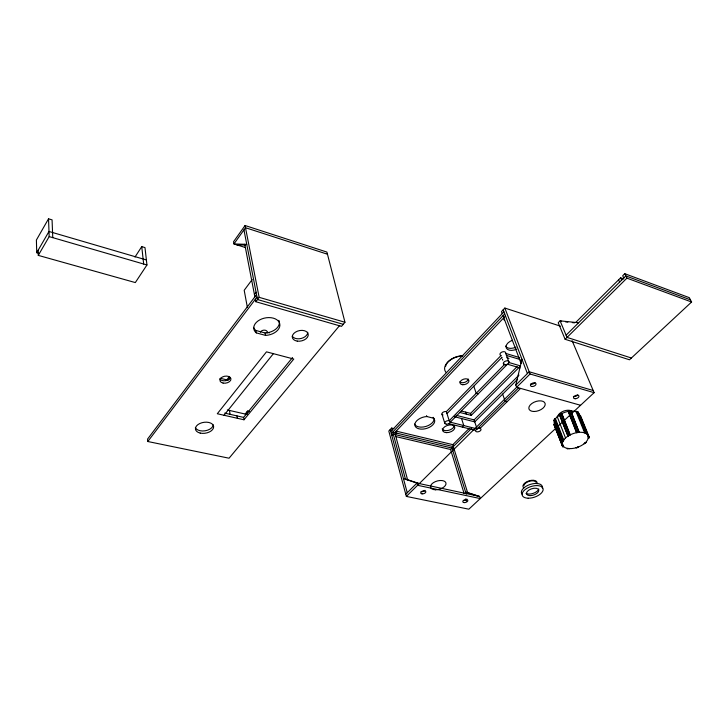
<?xml version="1.0" encoding="UTF-8"?>
<svg xmlns="http://www.w3.org/2000/svg" width="728" height="728" viewBox="0 0 728 728"><rect width="100%" height="100%" fill="white"/><g stroke="black" fill="none" stroke-linecap="round" stroke-linejoin="round"><path stroke-width="1.09" d="M579.725 416.425L579.697 415.579A13.359 7.28 -20 0 0 577.695 412.512L575.393 411.493A13.359 7.28 -20 0 0 558.84 415.397A13.359 7.28 -20 0 0 555.846 425.807M579.725 416.334L580.371 416.179L588.943 437.291L588.188 438.22L588.907 438.056L588.988 436.536L580.398 415.415L579.697 415.579L588.907 438.056M580.398 415.415L580.334 416.944L579.634 417.117M588.297 437.446L588.279 436.7L588.988 436.536M580.562 405.278L516.625 387.287L515.806 385.057L521.949 359.232M568.14 411.42L570.807 410.637L579.179 432.314L576.612 432.65L568.14 411.42L570.807 410.637M569.414 411.211L577.905 432.441M576.612 432.65L568.277 410.965M562.79 441.623L563.727 439.985L555.473 418.736L554.818 418.746L553.908 420.402L562.125 441.641L562.79 441.623L554.363 419.574L555.473 418.736M555.018 419.455L553.908 420.402M562.125 441.641L563.053 440.003L554.818 418.746M52.762 237.646L52.07 219.865L48.53 218.809L36.4 240.013L36.728 252.698L39.376 253.444M36.728 252.698L48.985 231.468L146.383 259.96M134.98 257.057L141.751 246.619L144.99 247.593L146.947 264.983L135.317 282.573L38.284 255.382L49.176 236.6L48.53 218.809M255.346 299.272L255.819 301.72L341.523 326.371L344.963 322.249L326.918 252.079L245.072 225.516L233.533 241.751L233.943 243.944L245.309 247.511M252.216 279.507L244.199 290.299L247.384 307.444M254.409 294.403L256.056 292.21M256.529 294.64L147.556 439.093L147.802 441.514L229.065 458.212L339.712 325.416M147.802 441.514L257.002 297.079M255.819 301.72L259.15 297.333L245.072 225.516M226.663 380.025L229.438 376.476M230.157 377.541L228.082 380.189L220.347 378.305M224.042 415.269L273.382 353.662M249.34 411.457L247.611 411.056L245.281 413.914A3.34 2.02 -10.4 0 0 245.463 414.651M243.998 419.783L293.784 359.041L266.484 351.842L217.299 413.741L243.998 419.783L243.598 417.408L292.556 357.53M567.549 448.421L567.185 448.858L569.751 448.63A13.559 7.198 -19.9 0 0 585.048 442.988L586.349 442.378L584.102 443.789L585.066 442.979A13.559 7.198 -19.9 0 0 586.277 433.679L577.695 412.512L578.25 412.112L586.841 433.278L586.277 433.679L584.047 432.705A13.559 7.198 -19.9 0 0 565.583 437.928A13.559 7.198 -19.9 0 0 566.803 448.257L569.751 448.63M393.812 428.601L391.619 428.073L388.807 431.049L406.351 496.414L468.841 509.19L594.112 392.674L572.117 340.686M560.442 326.153L504.85 308.053L501.474 311.62L502.247 313.65M390.754 431.586L503.931 311.866M391.3 433.606L504.704 313.904M391.846 435.635L393.257 434.152L453.926 448.53M503.785 317.726L505.487 315.943M395.313 434.643L396.733 433.151L396.178 431.122L452.825 444.662L469.278 428.301M443.024 414.996A2.866 1.656 -16.9 0 1 442.469 412.721A2.866 1.656 -16.9 0 1 446.364 411.611L501.046 355.501M446.992 413.622L501.783 357.521M450.022 421.284L450.304 422.176L507.443 364.209L520.038 367.904M461.27 410.983L470.57 413.395L517.098 366.639M459.714 412.421L471.225 415.388L519.492 366.985M462.289 427.063L463.791 425.561L461.516 418.5M455.974 415.251L474.092 419.883L519 375.102M517.617 379.224L474.747 421.876L454.281 416.662M575.712 322.459L620.629 277.805L623.805 278.97M578.614 322.759L560.078 320.839L558.203 322.722L565.128 339.294L629.474 359.787L691.6 302.011L689.307 297.661L624.76 273.692L622.695 275.748L623.769 277.969M471.671 428.328L453.317 446.546L467.576 492.538L479.57 496.423L480.252 498.571L417.59 485.294L416.971 483.083L403.421 478.578M396.087 436.636L450.568 449.495L453.444 446.646L452.825 444.662M405.76 494.212L416.971 483.083L479.57 496.423M515.806 385.057L529.201 371.771L593.193 390.499M566.102 335.171L625.843 275.912L690.453 299.836M406.351 496.414L530.057 374.001L594.112 392.674M565.128 339.294L626.926 278.142L691.6 302.011M448.812 423.687L475.566 430.385L518.645 387.833M520.511 388.488L479.952 428.474L479.652 427.591M578.25 412.112L576.64 411.311L576.094 411.711L584.657 432.896L585.221 432.496L586.841 433.278M576.995 412.103L577.45 411.711L586.031 432.887L585.521 433.251M559.268 414.578L561.861 413.559L570.233 434.816L568.013 436.072L559.268 414.578L561.861 413.559M567.94 436.118L559.614 414.86M567.594 435.835L570.233 434.816M569.059 435.444L560.706 414.186M553.844 424.442C554.336 423.587 556.001 425.753 554.7 425.671L553.844 424.442L562.871 446.856L563.545 446.555L561.497 441.259M554.873 424.788L554.272 425.061L562.444 446.255L563.545 446.555M562.016 445.654L562.689 445.354L554.527 424.187M577.259 447.401L578.523 446.937L575.975 447.793L577.359 447.738M576.749 432.204L579.324 431.868M563.053 440.003L563.727 439.985M562.589 440.822L563.199 440.804M246.756 244.344L233.943 243.944L245.5 227.709L327.464 254.227M236.727 244.817L245.4 245.099M565.601 321.903L567.84 322.131M572.308 322.604L574.547 322.832M467.576 492.538L465.601 492.119L477.586 495.995M224.697 413.104L243.598 417.408M227.354 409.955L247.12 414.487L246.719 412.148A3.34 2.02 -10.4 0 1 249.376 411.548M396.014 432.905L392.711 432.123L405.478 479.261L407.58 479.716L394.767 432.614L503.439 318.136L504.213 320.174M396.733 433.151L453.444 446.646M450.304 422.176L477.067 428.901A2.839 1.593 -17.6 0 1 480.935 429.174A2.839 1.593 -17.6 0 1 478.323 431.759A2.839 1.593 -17.6 0 1 475.566 430.385M426.79 416.525L433.415 418.191A10.219 5.888 -16.2 0 1 427.527 428.119A10.219 5.888 -16.2 0 1 414.842 424.934A10.219 5.888 -16.2 0 1 426.79 416.525L426.526 415.643M585.012 443.024L585.494 443.152M256.301 332.878L265.556 335.399A13.213 8.7 -11.1 0 0 279.752 323.796A13.213 8.7 -11.1 0 0 261.825 318.919A13.213 8.7 -11.1 0 0 256.301 332.878L255.846 330.457A13.186 8.709 -11.1 0 1 253.608 327.391M478.223 393.848L476.194 393.293L473.791 386.186M507.116 401.692L505.15 401.155L502.639 394.121M267.285 332.296L269.451 332.896M255.846 330.457L265.083 332.978A13.186 8.709 -11.1 0 0 278.906 320.338M343.234 324.315L257.485 299.526L243.944 229.893M259.15 297.333L344.963 322.249M49.176 236.6L146.947 264.983M520.629 365.957L509.081 362.544L505.696 353.408A3.021 1.811 -19.5 0 0 501.974 352.034A3.021 1.811 -19.5 0 0 500.882 355.446M506.906 357.712L508.999 358.34M506.442 355.428L520.047 359.486M505.696 353.408L519.719 357.612M631.394 358.003L567.039 337.401L560.078 320.839L561.525 321.312M405.523 479.033L419.101 483.538M563.081 446.018L562.689 445.354M624.76 273.692L626.926 278.142M620.629 277.805L621.694 280.025M618.572 279.852L619.637 282.073M576.64 411.311L585.221 432.496M570.67 411.093L579.179 432.314M561.515 413.267L569.888 434.534M557.239 416.716L565.529 437.974M557.812 431.722L560.678 439.139M554.7 425.671L562.871 446.856M504.85 308.053L530.057 374.001M503.157 309.837L527.4 373.555M520.429 360.496L521.585 363.536M503.021 315.688L521.002 363.199M501.647 357.139L501.947 357.958M502.429 359.295L502.757 360.178M504.058 363.745L504.386 364.637L449.212 420.729L446.364 411.611M474.092 419.883L477.067 428.901M470.57 413.395L471.225 415.388M465.665 412.13L466.32 414.123M441.978 414.196L444.79 423.314M452.006 448.075L466.266 494.248M450.568 449.495L464.118 493.548M465.747 498.853L466.402 500.982M433.142 417.308L433.415 418.191M391.619 428.073L392.164 430.093M390.208 429.566L407.243 492.738M265.083 332.978L265.556 335.399M244.744 244.28L254.882 296.833M247.611 411.056L247.884 412.621M237 415.906L237.392 418.291M229.466 410.437L230.094 414.378M141.751 246.619L143.662 264.027M38.147 250.232L38.284 255.382M260.342 332.223A3.595 2.357 -11 0 1 264.892 330.175A3.595 2.357 -11 0 1 267.067 333.024M213.277 424.888A9.173 5.496 -8.9 0 1 204.959 430.83A9.173 5.496 -8.9 0 1 195.359 427.582M230.439 377.459A5.569 3.504 -9.5 0 1 225.252 380.735A5.569 3.504 -9.5 0 1 219.765 378.778M307.716 332.232A8.09 5.269 -12.5 0 1 301.265 338.447A8.09 5.269 -12.5 0 1 292.256 336.172M466.903 499.108A2.594 1.347 -16.5 0 1 463.327 500.418M424.979 490.308A2.648 1.42 -15.5 0 1 421.139 491.618M577.805 394.858A2.848 1.583 -20.7 0 1 573.373 396.396M534.953 382.546A2.912 1.674 -19.8 0 1 530.421 384.12M434.07 418.327A10.201 5.888 -16.2 0 1 425.889 426.453A10.201 5.888 -16.2 0 1 414.532 424.06M446.246 372.599A15.024 9.064 -18 0 1 447.711 362.18A15.024 9.064 -18 0 1 462.69 355.919M445.654 366.202A13.705 8.281 -18 0 1 462.69 355.783M515.988 347.11A8.144 4.914 -20 0 1 505.587 346.064M516.753 349.121A8.163 4.914 -20 0 1 506.324 348.057A8.163 4.914 -20 0 1 512.539 340.267M468.268 379.051A4.623 2.739 -17.9 0 1 464.646 382.364A4.623 2.739 -17.9 0 1 459.768 381.791M454.199 425.416A6.297 3.585 -16.8 0 1 448.994 430.239A6.297 3.585 -16.8 0 1 442.178 428.883M557.648 416.871A7.99 4.377 -20.1 0 1 563.872 411.02A7.99 4.377 -20.1 0 1 572.308 411.602M522.204 494.348A10.929 5.606 -18.2 0 1 530.375 484.375A10.929 5.606 -18.2 0 1 542.324 488.024M523.805 487.887A7.362 3.804 -18.2 0 1 528.992 480.853A7.362 3.804 -18.2 0 1 536.936 483.756M538.82 489.025A7.389 3.786 -18.2 0 1 533.224 493.338A7.389 3.786 -18.2 0 1 526.007 493.411M523.878 485.594A6.406 3.303 -18.2 0 1 529.429 481.244A6.406 3.303 -18.2 0 1 535.908 482.145M200.182 433.078A9.191 5.496 -8.9 0 0 213.65 426.726A9.191 5.496 -8.9 0 0 199.772 423.532A9.191 5.496 -8.9 0 0 200.182 433.078M223.068 383.074A5.578 3.504 -9.5 0 0 230.949 378.815A5.578 3.504 -9.5 0 0 222.295 377.059A5.578 3.504 -9.5 0 0 223.068 383.074M297.242 341.114A8.108 5.26 -12.5 0 0 308.199 334.079A8.108 5.26 -12.5 0 0 295.386 332.186A8.108 5.26 -12.5 0 0 297.242 341.114M435.417 489.789A7.99 4.277 -15.9 0 0 445.946 482.955A7.99 4.277 -15.9 0 0 433.415 482.664A7.99 4.277 -15.9 0 0 435.417 489.789M534.07 411.493A8.527 4.777 -19.5 0 0 545.126 403.503A8.527 4.777 -19.5 0 0 531.877 403.494A8.527 4.777 -19.5 0 0 534.07 411.493M464.364 502.602A2.594 1.347 -16.5 0 0 467.813 500.4A2.594 1.347 -16.5 0 0 463.781 500.336A2.594 1.347 -16.5 0 0 464.364 502.602M422.094 493.857A2.657 1.42 -15.5 0 0 425.834 491.746A2.657 1.42 -15.5 0 0 421.831 491.4A2.657 1.42 -15.5 0 0 422.094 493.857M575.284 398.735A2.848 1.583 -20.7 0 0 578.933 395.996A2.848 1.583 -20.7 0 0 574.51 396.096A2.848 1.583 -20.7 0 0 575.284 398.735M532.332 386.513A2.912 1.674 -19.8 0 0 535.99 383.683A2.912 1.674 -19.8 0 0 531.404 383.765A2.912 1.674 -19.8 0 0 532.332 386.513M505.187 364.755A3.039 1.802 -19.5 0 0 509.109 361.843A3.039 1.802 -19.5 0 0 504.368 361.734A3.039 1.802 -19.5 0 0 505.187 364.755M446.519 424.206A2.885 1.656 -16.9 0 0 450.314 421.621A2.885 1.656 -16.9 0 0 445.791 421.439A2.885 1.656 -16.9 0 0 446.519 424.206M462.771 384.73A4.623 2.739 -17.9 0 0 468.914 380.498A4.623 2.739 -17.9 0 0 461.734 380.089A4.623 2.739 -17.9 0 0 462.771 384.73M446.437 432.641A6.306 3.576 -16.8 0 0 454.773 427.036A6.306 3.576 -16.8 0 0 444.926 426.626A6.306 3.576 -16.8 0 0 446.437 432.641M528.146 498.207A10.938 5.597 -18.2 0 0 543.124 488.934A10.938 5.597 -18.2 0 0 526.599 488.552A10.938 5.597 -18.2 0 0 528.146 498.207M530.002 495.632A6.434 3.294 -18.2 0 0 538.802 490.171A6.434 3.294 -18.2 0 0 529.065 489.962A6.434 3.294 -18.2 0 0 530.002 495.632"/></g></svg>
